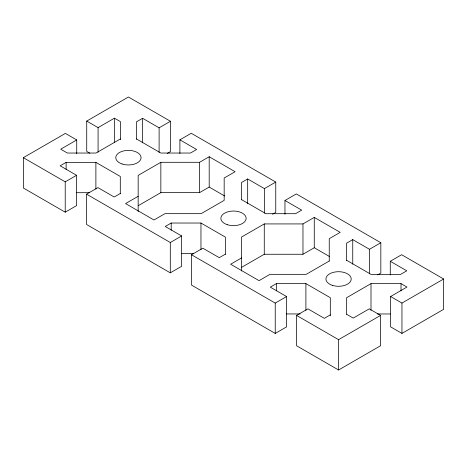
<?xml version="1.0" encoding="UTF-8"?>
<svg xmlns="http://www.w3.org/2000/svg" width="467" height="467" viewBox="0 0 467 467"><rect width="100%" height="100%" fill="white"/><g stroke="black" fill="none" stroke-linecap="round" stroke-linejoin="round"><path stroke-width="0.7" d="M120.293 193.787L120.293 176.45L95.887 162.364L66.127 162.364L60.15 165.814L76.57 175.294L76.57 205.626L65.222 212.176L23.35 188.003L23.35 157.671L65.38 133.404L76.728 139.954L76.728 153.678M89.88 153.234L86.728 151.413L86.728 121.081L128.425 97.008L170.455 121.274L170.455 151.606L167.303 153.421M76.728 139.954L60.71 149.201L67.353 153.036L95.998 153.036L120.398 138.944M86.728 121.081L98.076 127.631L114.438 118.18L120.398 121.624L120.398 139.68M170.455 121.274L159.107 127.824L142.598 118.291L136.452 121.84L136.452 139.172M23.35 157.671L65.222 181.844L76.57 175.294M179.894 153.544L179.894 139.826L191.242 133.27L275.758 182.066L275.758 212.397L272.605 214.219M225.368 254.451L225.368 237.119L200.962 223.028L171.202 223.028L165.225 226.477L181.645 235.958L181.645 266.289L170.297 272.839L86.553 224.493L86.553 194.161L97.901 187.606L114.193 197.01L120.293 193.49M138.162 196.303L125.565 203.577L153.982 219.986L164.921 213.67L201.125 213.67L224.172 200.361L224.172 178.02L235.111 171.704L209.193 156.737L199.555 162.3L160.852 162.3L138.162 175.405L138.162 211.498M138.162 205.737L160.852 192.637L199.555 192.637L209.193 187.074L224.621 195.977M275.758 182.066L264.41 188.615L247.673 178.954L241.527 182.504L241.527 199.835M86.553 194.161L170.297 242.507L181.645 235.958M284.963 214.207L284.963 200.483L296.312 193.933L380.833 242.729L380.833 273.061L377.68 274.882M330.309 315.762L330.309 297.707L305.903 283.615L276.406 283.615L270.3 287.141L286.586 296.545L286.586 326.877L275.238 333.426L191.493 285.08L191.493 254.748L202.841 248.193L219.262 257.673L225.368 254.147M329.247 261.071L329.247 238.684L340.186 232.368L314.268 217.406L302.972 223.927L264.269 223.927L241.579 237.026L241.579 270.965M241.579 257.924L230.64 264.24L259.057 280.649L269.996 274.333L306.2 274.333L329.247 261.03M241.579 267.358L264.269 254.258L302.972 254.258L314.268 247.738L329.696 256.646M380.833 242.729L369.485 249.285L352.748 239.618L346.602 243.167L346.602 260.504M191.493 254.748L275.238 303.095L286.586 296.545M346.602 314.256L353.239 318.091L369.257 308.845L380.605 315.394L380.605 345.726L338.575 369.992L296.568 345.743L296.568 315.412L307.916 308.856L324.332 318.336L330.309 314.886M390.272 275.005L390.272 261.281L401.62 254.731L443.65 278.997L443.65 309.329L401.953 333.403L390.605 326.853L390.605 296.522L406.967 287.071L401.013 283.632L371.002 283.632L346.602 297.718L346.602 314.332M296.568 315.412L338.575 339.661L380.605 315.394M390.605 296.522L401.953 303.071L443.65 278.997M76.29 192.696L89.355 192.696M181.365 253.359L193.706 253.359M286.475 313.947L300.147 313.947M377.435 313.964L390.295 313.964M179.894 139.826L196.63 149.487L190.483 153.036L160.852 153.036L136.452 138.944M284.963 200.483L301.705 210.15L295.558 213.699L265.927 213.699L241.527 199.613M390.272 261.281L406.78 270.813L400.633 274.363L371.002 274.363L346.602 260.277M401.953 303.071L401.953 333.403M401.013 283.632L401.013 290.853M371.002 283.632L371.002 310.351M369.485 249.285L369.485 273.837M352.748 239.618L352.748 264.176M338.575 339.661L338.575 369.992M314.268 217.406L314.268 247.738M305.903 283.615L305.903 310.339M302.972 223.927L302.972 254.258M276.406 283.615L276.406 290.836M275.238 303.095L275.238 333.426M264.41 188.615L264.41 213.174M264.269 223.927L264.269 254.258M247.673 178.954L247.673 203.513M209.193 156.737L209.193 187.074M200.962 223.028L200.962 249.746M199.555 162.3L199.555 192.637M171.202 223.028L171.202 230.249M170.297 242.507L170.297 272.839M160.852 162.3L160.852 192.637M159.107 127.824L159.107 152.376M142.598 118.291L142.598 142.844M114.438 118.18L114.438 142.739M98.076 127.631L98.076 152.184M95.887 162.364L95.887 189.082M66.127 162.364L66.127 169.585M65.222 181.844L65.222 212.176M122.109 163.987A12.632 7.291 0 0 0 141.057 157.671A12.632 7.291 0 0 0 122.109 151.355A12.632 7.291 0 0 0 122.109 163.987M227.184 224.65A12.632 7.291 0 0 0 246.132 218.334A12.632 7.291 0 0 0 227.184 212.018A12.632 7.291 0 0 0 227.184 224.65M332.259 285.314A12.632 7.291 0 0 0 351.207 278.997A12.632 7.291 0 0 0 332.259 272.681A12.632 7.291 0 0 0 332.259 285.314"/></g></svg>
